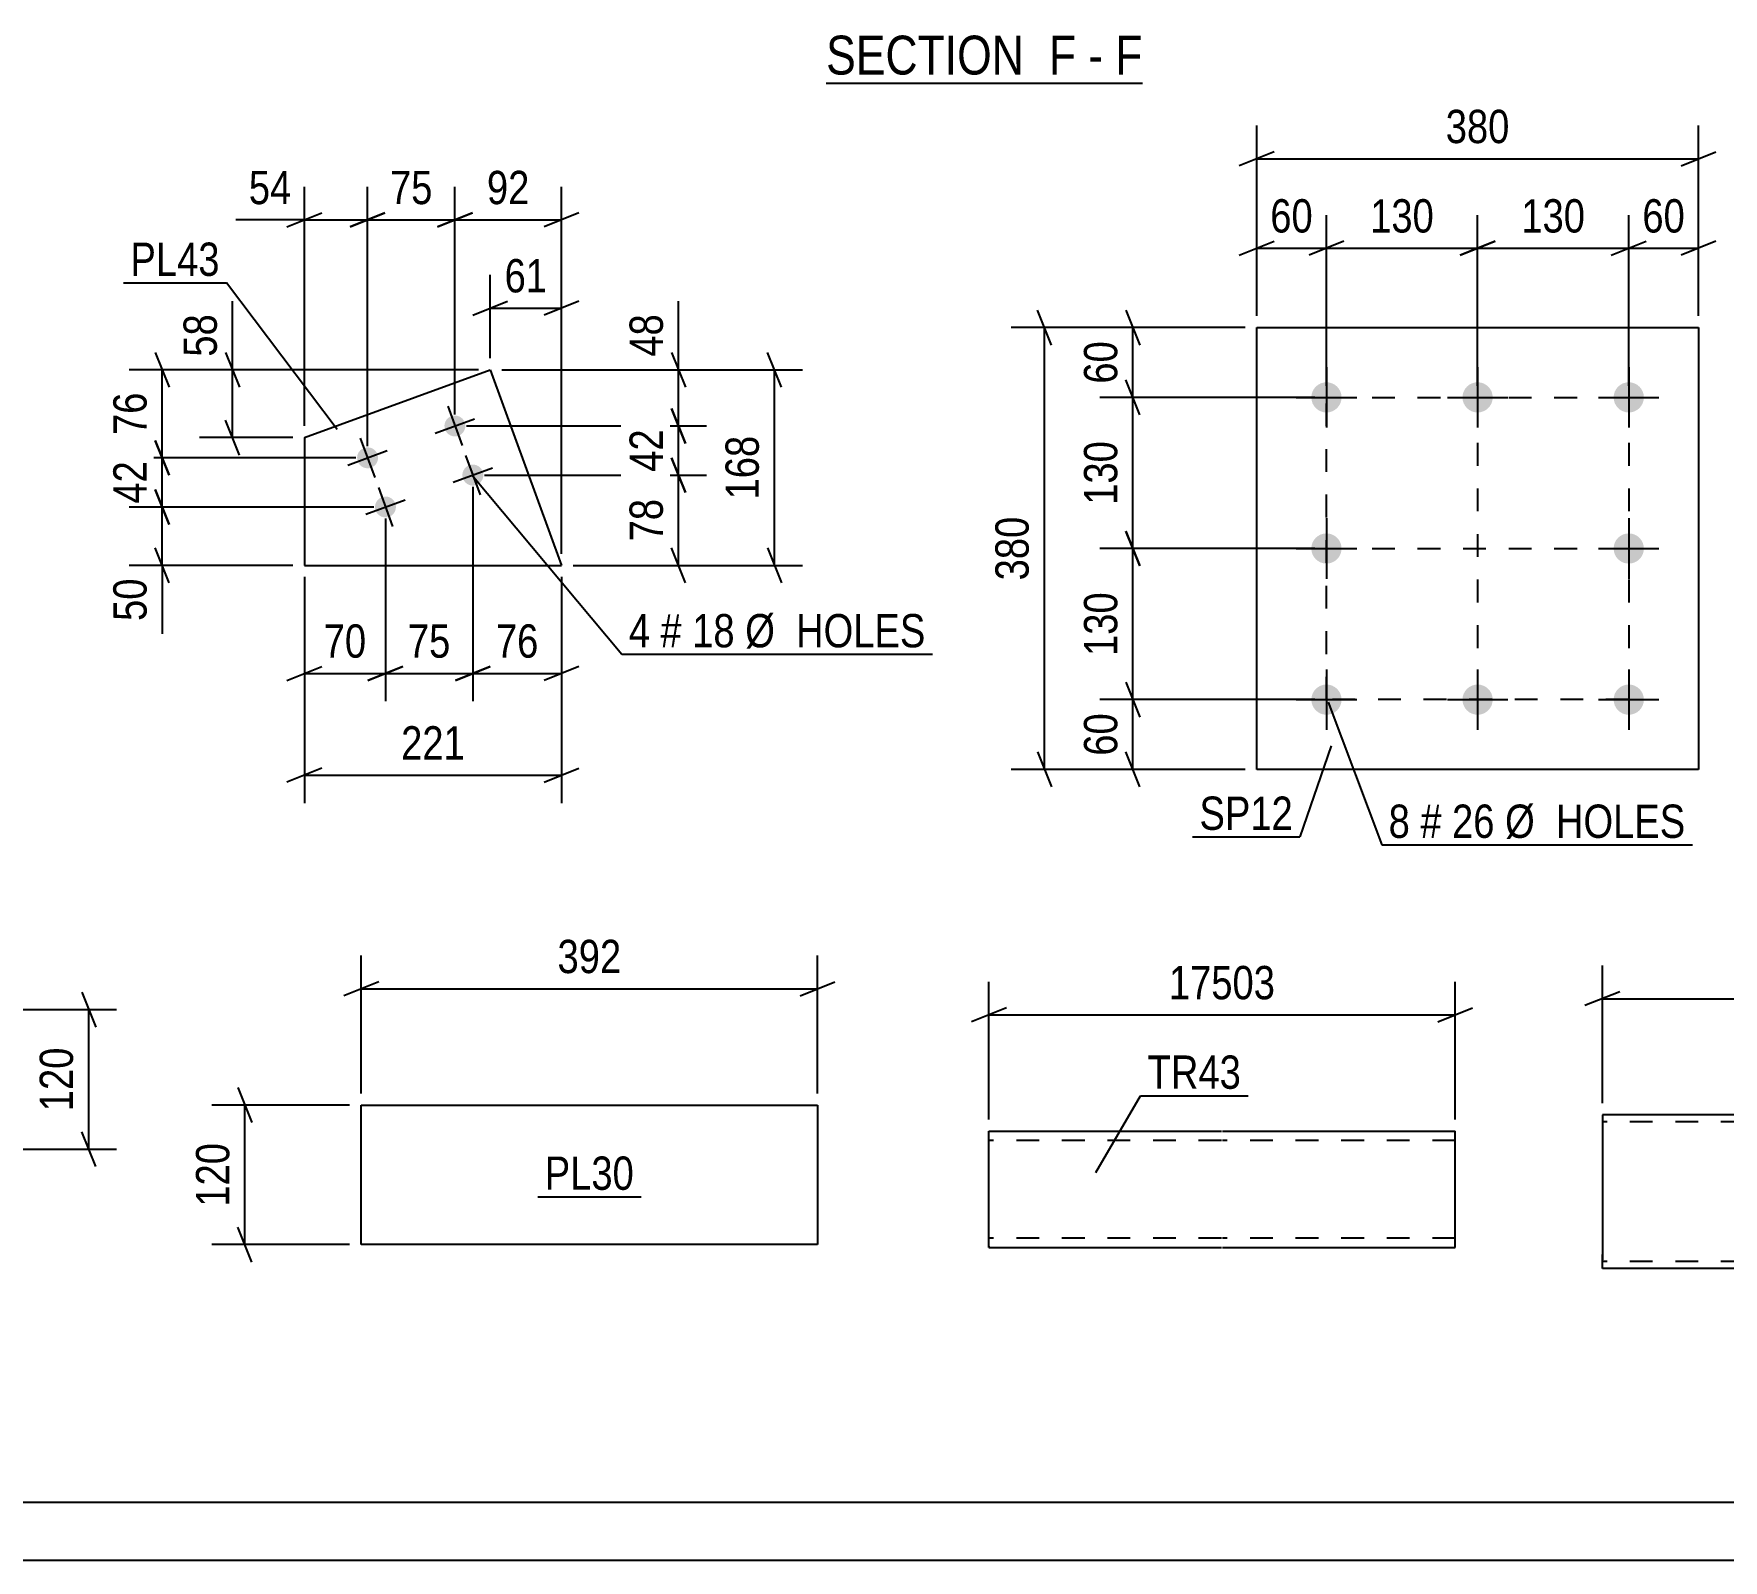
# Model space of a CAD drawing. Header units: millimetres. Extents: x 0 to 841, y 0 to 594.
# Drawn here: x 215.1 to 360.4, y 0 to 131.3 of the extents above; entities that cross this region are included whole.
import ezdxf

# ---------------------------------------------------------------- set-up
doc = ezdxf.new("R2010")
doc.units = ezdxf.units.MM
doc.linetypes.add('DXK_LINE_DOT2', pattern=[3.9198, 1.9599, -1.9599])
doc.styles.add('Arial Narrow', font='ARIALN.TTF', dxfattribs={"height": 0.2})

# ---------------------------------------------------------------- blocks, each defined once
blk = doc.blocks.new('Unknown-247305199-1135')
at = {"color": 5, "linetype": 'Continuous'}
for p, q in [((5, 5), (836, 5)), ((0, 0), (841, 0))]:
    blk.add_line(p, q, dxfattribs=at)
blk = doc.blocks.new('Unknown-247305199-17 - 3830')
at = {"color": 6, "linetype": 'Continuous'}
blk.add_line((283.22, 127.04), (310.43, 127.04), dxfattribs=at)
at = {"color": 0, "linetype": 'Continuous'}
for points in [[(301.33, 127.79), (301.33, 131.29), (283.22, 131.29), (283.22, 127.79)], [(304.72, 127.79), (304.72, 131.29), (302.38, 131.29), (302.38, 127.79)], [(307.04, 127.79), (307.04, 131.29), (305.77, 131.29), (305.77, 127.79)], [(310.43, 127.79), (310.43, 131.29), (308.09, 131.29), (308.09, 127.79)]]:
    blk.add_wipeout(points, dxfattribs=at)
at = {"color": 7, "linetype": 'Continuous', "style": 'Arial Narrow'}
for s, p in [('SECTION ', (283.22, 127.79)), ('F', (302.38, 127.79)), ('F', (308.09, 127.79)), ('-', (305.77, 127.79))]:
    blk.add_text(s, height=3.34, dxfattribs=at).set_placement(p)
blk = doc.blocks.new('Part-247305199-55881 - 55880')
at = {"color": 2, "linetype": 'Continuous'}
for p, q in [((243.24, 27.15), (243.24, 39.15)), ((243.24, 39.15), (282.48, 39.15)), ((282.48, 39.15), (282.48, 27.15)), ((282.48, 27.15), (243.24, 27.15))]:
    blk.add_line(p, q, dxfattribs=at)
blk = doc.blocks.new('Part-247305199-55929 - 55928')
at = {"color": 2, "linetype": 'Continuous'}
for p, q in [((320.25, 68.02), (320.25, 106.02)), ((320.25, 106.02), (358.25, 106.02)), ((358.25, 106.02), (358.25, 68.02)), ((358.25, 68.02), (320.25, 68.02))]:
    blk.add_line(p, q, dxfattribs=at)
blk = doc.blocks.new('Bolt-247305199-55930 - 55928')
at = {"linetype": 'Continuous'}
for points in [[(326.25, 101.32, -1), (326.25, 98.72, -1)], [(339.25, 101.32, -1), (339.25, 98.72, -1)], [(352.25, 101.32, -1), (352.25, 98.72, -1)], [(326.25, 88.32, -1), (326.25, 85.72, -1)], [(352.25, 88.32, -1), (352.25, 85.72, -1)], [(326.25, 75.32, -1), (326.25, 72.72, -1)], [(339.25, 75.32, -1), (339.25, 72.72, -1)], [(352.25, 75.32, -1), (352.25, 72.72, -1)]]:
    blk.add_hatch(color=1, dxfattribs=at).paths.add_polyline_path(points)
at = {"color": 1, "linetype": 'Continuous'}
for p, q in [((326.25, 102.62), (326.25, 97.42)), ((339.25, 102.62), (339.25, 97.42)), ((352.25, 102.62), (352.25, 97.42)), ((323.65, 100.02), (328.85, 100.02)), ((336.65, 100.02), (341.85, 100.02)), ((349.65, 100.02), (354.85, 100.02)), ((326.25, 89.62), (326.25, 84.42)), ((352.25, 89.62), (352.25, 84.42)), ((323.65, 87.02), (328.85, 87.02)), ((349.65, 87.02), (354.85, 87.02)), ((326.25, 76.62), (326.25, 71.42)), ((339.25, 76.62), (339.25, 71.42)), ((352.25, 76.62), (352.25, 71.42)), ((323.65, 74.02), (328.85, 74.02)), ((336.65, 74.02), (341.85, 74.02)), ((349.65, 74.02), (354.85, 74.02))]:
    blk.add_line(p, q, dxfattribs=at)
blk = doc.blocks.new('Part-247305199-56069 - 56068')
at = {"color": 2, "linetype": 'Continuous'}
for p, q in [((297.22, 26.9), (297.22, 36.9)), ((297.22, 36.9), (317.22, 36.9)), ((317.32, 36.9), (337.32, 36.9)), ((337.32, 26.9), (337.32, 36.9)), ((297.22, 26.9), (317.22, 26.9)), ((317.32, 26.9), (337.32, 26.9))]:
    blk.add_line(p, q, dxfattribs=at)
at = {"color": 7, "linetype": 'DXK_LINE_DOT2'}
for p, q in [((317.22, 36.1), (297.22, 36.1)), ((337.32, 36.1), (317.32, 36.1)), ((317.22, 27.7), (297.22, 27.7)), ((337.32, 27.7), (317.32, 27.7)), ((297.22, 27.02), (297.22, 26.9)), ((337.32, 26.9), (337.32, 27.02))]:
    blk.add_line(p, q, dxfattribs=at)
blk = doc.blocks.new('Part-247305199-56082 - 56081')
at = {"color": 2, "linetype": 'Continuous'}
for p, q in [((369.98, 38.3), (349.98, 38.3)), ((349.98, 38.3), (349.98, 26.3)), ((390.08, 38.3), (370.08, 38.3)), ((390.08, 38.3), (390.08, 25.1)), ((349.98, 25.45), (349.98, 26.3)), ((349.98, 25.19), (349.98, 25.45)), ((349.98, 25.1), (349.98, 25.19)), ((369.98, 25.1), (349.98, 25.1)), ((390.08, 25.1), (370.08, 25.1))]:
    blk.add_line(p, q, dxfattribs=at)
at = {"color": 7, "linetype": 'DXK_LINE_DOT2'}
for p, q in [((390.08, 38.21), (390.08, 38.3)), ((369.98, 37.7), (349.98, 37.7)), ((390.08, 37.7), (370.08, 37.7)), ((349.98, 25.75), (349.98, 26.3)), ((349.98, 26.3), (349.98, 25.84)), ((349.98, 25.7), (349.98, 25.75)), ((349.98, 25.7), (349.98, 25.75)), ((349.98, 25.45), (349.98, 25.75)), ((369.98, 25.7), (349.98, 25.7)), ((349.98, 25.19), (349.98, 25.1)), ((390.08, 25.7), (370.08, 25.7)), ((390.08, 25.7), (390.08, 25.75))]:
    blk.add_line(p, q, dxfattribs=at)
blk = doc.blocks.new('Bolt-247305199-56109 - 56107')
at = {"linetype": 'Continuous'}
for points in [[(252.14, 97.87, -1), (250.45, 97.25, -1)], [(244.63, 95.13, -1), (242.94, 94.51, -1)], [(253.69, 93.64, -1), (251.99, 93.03, -1)], [(246.17, 90.9, -1), (244.48, 90.28, -1)]]:
    blk.add_hatch(color=1, dxfattribs=at).paths.add_polyline_path(points)
at = {"color": 1, "linetype": 'Continuous'}
for p, q in [((250.68, 99.25), (251.91, 95.87)), ((249.61, 96.94), (252.99, 98.18)), ((243.16, 96.51), (244.4, 93.13)), ((242.09, 94.2), (245.47, 95.44)), ((252.22, 95.02), (253.46, 91.64)), ((251.15, 92.72), (254.53, 93.95)), ((244.71, 92.28), (245.94, 88.9)), ((243.63, 89.97), (247.02, 91.21))]:
    blk.add_line(p, q, dxfattribs=at)
blk = doc.blocks.new('Part-247305199-56108 - 56107')
at = {"color": 2, "linetype": 'Continuous'}
for p, q in [((238.35, 96.56), (254.33, 102.39)), ((254.33, 102.39), (260.46, 85.57)), ((238.35, 96.56), (238.35, 85.57)), ((238.35, 85.57), (260.46, 85.57))]:
    blk.add_line(p, q, dxfattribs=at)
blk = doc.blocks.new('Rectangle-247305199-58592 - 55928')
at = {"color": 1, "linetype": 'DXK_LINE_DOT2'}
blk.add_lwpolyline([(326.25, 100.02), (352.25, 100.02), (352.25, 74.02), (326.25, 74.02), (326.25, 100.02)], close=True, dxfattribs=at)
blk = doc.blocks.new('Line-247305199-58602 - 55928')
at = {"color": 1, "linetype": 'DXK_LINE_DOT2'}
blk.add_line((339.25, 100.02), (339.25, 74.02), dxfattribs=at)
blk = doc.blocks.new('Line-247305199-58609 - 55928')
at = {"color": 1, "linetype": 'DXK_LINE_DOT2'}
blk.add_line((326.25, 87.02), (352.25, 87.02), dxfattribs=at)
blk = doc.blocks.new('StraightDimension-247305199-56206 - 55888')
at = {"color": 7, "linetype": 'Continuous'}
for p, q in [((219.2, 48.86), (220.4, 45.86)), ((210.8, 47.36), (222.2, 47.36)), ((219.8, 35.36), (219.8, 47.36)), ((220.4, 33.86), (219.2, 36.86)), ((210.8, 35.36), (222.2, 35.36))]:
    blk.add_line(p, q, dxfattribs=at)
at = {"color": 0}
blk.add_wipeout([(219.05, 44.71), (214.85, 44.71), (214.85, 38.02), (219.05, 38.02)], dxfattribs=at)
at = {"color": 3, "style": 'Arial Narrow'}
blk.add_text('120', height=2.863, rotation=90.0002, dxfattribs=at).set_placement((218.45, 38.62))
blk = doc.blocks.new('StraightDimension-247305199-56202 - 55880')
at = {"color": 7, "linetype": 'Continuous'}
for p, q in [((243.24, 40.15), (243.24, 52)), ((282.48, 40.15), (282.48, 52)), ((244.74, 49.75), (241.74, 48.55)), ((280.98, 48.55), (283.98, 49.75)), ((243.24, 49.15), (282.48, 49.15))]:
    blk.add_line(p, q, dxfattribs=at)
at = {"color": 0}
blk.add_wipeout([(266.2, 49.9), (266.2, 54.1), (259.52, 54.1), (259.52, 49.9)], dxfattribs=at)
at = {"color": 3, "style": 'Arial Narrow'}
blk.add_text('392', height=2.863, dxfattribs=at).set_placement((260.12, 50.5))
blk = doc.blocks.new('StraightDimension-247305199-56198 - 55880')
at = {"color": 7, "linetype": 'Continuous'}
for p, q in [((232.64, 40.65), (233.84, 37.65)), ((242.24, 39.15), (230.39, 39.15)), ((233.24, 27.15), (233.24, 39.15)), ((233.84, 25.65), (232.64, 28.65)), ((242.24, 27.15), (230.39, 27.15))]:
    blk.add_line(p, q, dxfattribs=at)
at = {"color": 0}
blk.add_wipeout([(232.49, 36.49), (228.29, 36.49), (228.29, 29.81), (232.49, 29.81)], dxfattribs=at)
at = {"color": 3, "style": 'Arial Narrow'}
blk.add_text('120', height=2.863, rotation=90.0002, dxfattribs=at).set_placement((231.89, 30.41))
blk = doc.blocks.new('StraightDimension-247305199-56242 - 55928')
at = {"color": 7, "linetype": 'Continuous'}
for p, q in [((309.01, 107.52), (310.21, 104.52)), ((319.25, 106.02), (306.76, 106.02)), ((309.61, 100.02), (309.61, 106.02)), ((310.21, 98.52), (309.01, 101.52)), ((325.25, 100.02), (306.76, 100.02))]:
    blk.add_line(p, q, dxfattribs=at)
at = {"color": 0}
blk.add_wipeout([(308.86, 105.45), (304.66, 105.45), (304.66, 100.6), (308.86, 100.6)], dxfattribs=at)
at = {"color": 3, "style": 'Arial Narrow'}
blk.add_text('60', height=2.863, rotation=90.0002, dxfattribs=at).set_placement((308.26, 101.2))
blk = doc.blocks.new('StraightDimension-247305199-56243 - 55928')
at = {"color": 7, "linetype": 'Continuous'}
for p, q in [((310.21, 98.52), (309.01, 101.52)), ((325.25, 100.02), (306.76, 100.02)), ((309.61, 87.02), (309.61, 100.02)), ((309.01, 88.52), (310.21, 85.52)), ((325.25, 87.02), (306.76, 87.02))]:
    blk.add_line(p, q, dxfattribs=at)
at = {"color": 0}
blk.add_wipeout([(308.86, 96.87), (304.66, 96.87), (304.66, 90.18), (308.86, 90.18)], dxfattribs=at)
at = {"color": 3, "style": 'Arial Narrow'}
blk.add_text('130', height=2.863, rotation=90.0002, dxfattribs=at).set_placement((308.26, 90.78))
blk = doc.blocks.new('StraightDimension-247305199-56244 - 55928')
at = {"color": 7, "linetype": 'Continuous'}
for p, q in [((310.21, 85.52), (309.01, 88.52)), ((325.25, 87.02), (306.76, 87.02)), ((309.61, 74.02), (309.61, 87.02)), ((309.01, 75.52), (310.21, 72.52)), ((325.25, 74.02), (306.76, 74.02))]:
    blk.add_line(p, q, dxfattribs=at)
at = {"color": 0}
blk.add_wipeout([(308.86, 83.87), (304.66, 83.87), (304.66, 77.18), (308.86, 77.18)], dxfattribs=at)
at = {"color": 3, "style": 'Arial Narrow'}
blk.add_text('130', height=2.863, rotation=90.0002, dxfattribs=at).set_placement((308.26, 77.78))
blk = doc.blocks.new('StraightDimension-247305199-56245 - 55928')
at = {"color": 7, "linetype": 'Continuous'}
for p, q in [((309.01, 75.52), (310.21, 72.52)), ((325.25, 74.02), (306.76, 74.02)), ((309.61, 68.02), (309.61, 74.02)), ((310.21, 66.52), (309.01, 69.52)), ((319.25, 68.02), (306.76, 68.02))]:
    blk.add_line(p, q, dxfattribs=at)
at = {"color": 0}
blk.add_wipeout([(308.86, 73.45), (304.66, 73.45), (304.66, 68.6), (308.86, 68.6)], dxfattribs=at)
at = {"color": 3, "style": 'Arial Narrow'}
blk.add_text('60', height=2.863, rotation=90.0002, dxfattribs=at).set_placement((308.26, 69.2))
blk = doc.blocks.new('StraightDimension-247305199-56258 - 55928')
at = {"color": 7, "linetype": 'Continuous'}
for p, q in [((302.59, 104.52), (301.39, 107.52)), ((319.25, 106.02), (299.14, 106.02)), ((301.99, 68.02), (301.99, 106.02)), ((301.39, 69.52), (302.59, 66.52)), ((319.25, 68.02), (299.14, 68.02))]:
    blk.add_line(p, q, dxfattribs=at)
at = {"color": 0}
blk.add_wipeout([(301.24, 90.37), (297.04, 90.37), (297.04, 83.68), (301.24, 83.68)], dxfattribs=at)
at = {"color": 3, "style": 'Arial Narrow'}
blk.add_text('380', height=2.863, rotation=90.0002, dxfattribs=at).set_placement((300.64, 84.28))
blk = doc.blocks.new('StraightDimension-247305199-56262 - 55928')
at = {"color": 7, "linetype": 'Continuous'}
for p, q in [((352.25, 101.02), (352.25, 115.7)), ((358.25, 107.02), (358.25, 115.7)), ((350.75, 112.25), (353.75, 113.45)), ((359.75, 113.45), (356.75, 112.25)), ((352.25, 112.85), (358.25, 112.85))]:
    blk.add_line(p, q, dxfattribs=at)
at = {"color": 0}
blk.add_wipeout([(357.68, 113.6), (357.68, 117.8), (352.82, 117.8), (352.82, 113.6)], dxfattribs=at)
at = {"color": 3, "style": 'Arial Narrow'}
blk.add_text('60', height=2.863, dxfattribs=at).set_placement((353.42, 114.2))
blk = doc.blocks.new('StraightDimension-247305199-56263 - 55928')
at = {"color": 7, "linetype": 'Continuous'}
for p, q in [((339.25, 101.02), (339.25, 115.7)), ((352.25, 101.02), (352.25, 115.7)), ((340.75, 113.45), (337.75, 112.25)), ((350.75, 112.25), (353.75, 113.45)), ((339.25, 112.85), (352.25, 112.85))]:
    blk.add_line(p, q, dxfattribs=at)
at = {"color": 0}
blk.add_wipeout([(349.09, 113.6), (349.09, 117.8), (342.41, 117.8), (342.41, 113.6)], dxfattribs=at)
at = {"color": 3, "style": 'Arial Narrow'}
blk.add_text('130', height=2.863, dxfattribs=at).set_placement((343.01, 114.2))
blk = doc.blocks.new('StraightDimension-247305199-56264 - 55928')
at = {"color": 7, "linetype": 'Continuous'}
for p, q in [((326.25, 101.02), (326.25, 115.7)), ((339.25, 101.02), (339.25, 115.7)), ((327.75, 113.45), (324.75, 112.25)), ((337.75, 112.25), (340.75, 113.45)), ((326.25, 112.85), (339.25, 112.85))]:
    blk.add_line(p, q, dxfattribs=at)
at = {"color": 0}
blk.add_wipeout([(336.09, 113.6), (336.09, 117.8), (329.41, 117.8), (329.41, 113.6)], dxfattribs=at)
at = {"color": 3, "style": 'Arial Narrow'}
blk.add_text('130', height=2.863, dxfattribs=at).set_placement((330.01, 114.2))
blk = doc.blocks.new('StraightDimension-247305199-56265 - 55928')
at = {"color": 7, "linetype": 'Continuous'}
for p, q in [((320.25, 107.02), (320.25, 115.7)), ((326.25, 101.02), (326.25, 115.7)), ((318.75, 112.25), (321.75, 113.45)), ((327.75, 113.45), (324.75, 112.25)), ((320.25, 112.85), (326.25, 112.85))]:
    blk.add_line(p, q, dxfattribs=at)
at = {"color": 0}
blk.add_wipeout([(325.68, 113.6), (325.68, 117.8), (320.82, 117.8), (320.82, 113.6)], dxfattribs=at)
at = {"color": 3, "style": 'Arial Narrow'}
blk.add_text('60', height=2.863, dxfattribs=at).set_placement((321.42, 114.2))
blk = doc.blocks.new('StraightDimension-247305199-56278 - 55928')
at = {"color": 7, "linetype": 'Continuous'}
for p, q in [((320.25, 107.02), (320.25, 123.39)), ((358.25, 107.02), (358.25, 123.39)), ((321.75, 121.14), (318.75, 119.94)), ((356.75, 119.94), (359.75, 121.14)), ((320.25, 120.54), (358.25, 120.54))]:
    blk.add_line(p, q, dxfattribs=at)
at = {"color": 0}
blk.add_wipeout([(342.59, 121.29), (342.59, 125.49), (335.91, 125.49), (335.91, 121.29)], dxfattribs=at)
at = {"color": 3, "style": 'Arial Narrow'}
blk.add_text('380', height=2.863, dxfattribs=at).set_placement((336.51, 121.89))
blk = doc.blocks.new('StraightDimension-247305199-56366 - 56068')
at = {"color": 7, "linetype": 'Continuous'}
for p, q in [((297.22, 37.9), (297.22, 49.75)), ((337.32, 37.9), (337.32, 49.75)), ((298.72, 47.5), (295.72, 46.3)), ((297.22, 46.9), (337.32, 46.9)), ((335.82, 46.3), (338.82, 47.5))]:
    blk.add_line(p, q, dxfattribs=at)
at = {"color": 0}
blk.add_wipeout([(322.44, 47.65), (322.44, 51.85), (312.1, 51.85), (312.1, 47.65)], dxfattribs=at)
at = {"color": 3, "style": 'Arial Narrow'}
blk.add_text('17503', height=2.863, dxfattribs=at).set_placement((312.7, 48.25))
blk = doc.blocks.new('StraightDimension-247305199-56370 - 56081')
at = {"color": 7, "linetype": 'Continuous'}
for p, q in [((349.98, 39.3), (349.98, 51.15)), ((390.08, 39.3), (390.08, 51.15)), ((351.48, 48.9), (348.48, 47.7)), ((349.98, 48.3), (390.08, 48.3)), ((388.58, 47.7), (391.58, 48.9))]:
    blk.add_line(p, q, dxfattribs=at)
at = {"color": 0}
blk.add_wipeout([(375.2, 49.05), (375.2, 53.25), (364.86, 53.25), (364.86, 49.05)], dxfattribs=at)
at = {"color": 3, "style": 'Arial Narrow'}
blk.add_text('17635', height=2.863, dxfattribs=at).set_placement((365.46, 49.65))
blk = doc.blocks.new('StraightDimension-247305199-58520 - 56107')
at = {"color": 7, "linetype": 'Continuous'}
for p, q in [((269.93, 94.83), (271.13, 91.83)), ((253.84, 93.33), (272.93, 93.33)), ((270.53, 85.57), (270.53, 93.33)), ((271.13, 84.07), (269.93, 87.07)), ((261.46, 85.57), (272.93, 85.57))]:
    blk.add_line(p, q, dxfattribs=at)
at = {"color": 0}
blk.add_wipeout([(269.78, 91.88), (265.58, 91.88), (265.58, 87.03), (269.78, 87.03)], dxfattribs=at)
at = {"color": 3, "style": 'Arial Narrow'}
blk.add_text('78', height=2.863, rotation=90.0002, dxfattribs=at).set_placement((269.18, 87.63))
blk = doc.blocks.new('StraightDimension-247305199-56578 - 56107')
at = {"color": 7, "linetype": 'Continuous'}
for p, q in [((238.35, 84.57), (238.35, 65.12)), ((260.46, 84.57), (260.46, 65.12)), ((239.85, 68.12), (236.85, 66.92)), ((238.35, 67.52), (260.46, 67.52)), ((258.96, 66.92), (261.96, 68.12))]:
    blk.add_line(p, q, dxfattribs=at)
at = {"color": 0}
blk.add_wipeout([(252.75, 68.27), (252.75, 72.47), (246.07, 72.47), (246.07, 68.27)], dxfattribs=at)
at = {"color": 3, "style": 'Arial Narrow'}
blk.add_text('221', height=2.863, dxfattribs=at).set_placement((246.67, 68.87))
blk = doc.blocks.new('StraightDimension-247305199-56588 - 56107')
at = {"color": 7, "linetype": 'Continuous'}
for p, q in [((279.38, 100.89), (278.18, 103.89)), ((255.33, 102.39), (281.18, 102.39)), ((278.78, 85.57), (278.78, 102.39)), ((278.18, 87.07), (279.38, 84.07)), ((261.46, 85.57), (281.18, 85.57))]:
    blk.add_line(p, q, dxfattribs=at)
at = {"color": 0}
blk.add_wipeout([(278.03, 97.33), (273.83, 97.33), (273.83, 90.64), (278.03, 90.64)], dxfattribs=at)
at = {"color": 3, "style": 'Arial Narrow'}
blk.add_text('168', height=2.863, rotation=90.0002, dxfattribs=at).set_placement((277.43, 91.24))
blk = doc.blocks.new('StraightDimension-247305199-56574 - 56107')
at = {"color": 7, "linetype": 'Continuous'}
for p, q in [((254.33, 103.39), (254.33, 110.55)), ((260.46, 86.57), (260.46, 110.55)), ((252.83, 107.1), (255.83, 108.3)), ((254.33, 107.7), (260.46, 107.7)), ((261.96, 108.3), (258.96, 107.1))]:
    blk.add_line(p, q, dxfattribs=at)
at = {"color": 0}
blk.add_wipeout([(259.82, 108.45), (259.82, 112.65), (254.97, 112.65), (254.97, 108.45)], dxfattribs=at)
at = {"color": 3, "style": 'Arial Narrow'}
blk.add_text('61', height=2.863, dxfattribs=at).set_placement((255.57, 109.05))
blk = doc.blocks.new('StraightDimension-247305199-56582 - 56107')
at = {"color": 7, "linetype": 'Continuous'}
for p, q in [((232.17, 102.39), (232.17, 108.3)), ((232.17, 102.39), (232.17, 108.3)), ((231.57, 103.89), (232.77, 100.89)), ((253.33, 102.39), (229.32, 102.39)), ((232.17, 96.56), (232.17, 102.39)), ((232.77, 95.06), (231.57, 98.06)), ((237.35, 96.56), (229.32, 96.56))]:
    blk.add_line(p, q, dxfattribs=at)
at = {"color": 0}
blk.add_wipeout([(231.42, 107.77), (227.22, 107.77), (227.22, 102.92), (231.42, 102.92)], dxfattribs=at)
at = {"color": 3, "style": 'Arial Narrow'}
blk.add_text('58', height=2.863, rotation=90.0002, dxfattribs=at).set_placement((230.82, 103.52))
blk = doc.blocks.new('StraightDimension-247305199-56612 - 56107')
at = {"color": 7, "linetype": 'Continuous'}
for p, q in [((225.53, 103.89), (226.73, 100.89)), ((253.33, 102.39), (223.28, 102.39)), ((226.13, 94.82), (226.13, 102.39)), ((226.73, 93.32), (225.53, 96.32)), ((242.78, 94.82), (223.28, 94.82))]:
    blk.add_line(p, q, dxfattribs=at)
at = {"color": 0}
blk.add_wipeout([(225.38, 101.03), (221.18, 101.03), (221.18, 96.18), (225.38, 96.18)], dxfattribs=at)
at = {"color": 3, "style": 'Arial Narrow'}
blk.add_text('76', height=2.863, rotation=90.0002, dxfattribs=at).set_placement((224.78, 96.78))
blk = doc.blocks.new('StraightDimension-247305199-56613 - 56107')
at = {"color": 7, "linetype": 'Continuous'}
for p, q in [((225.53, 96.32), (226.73, 93.32)), ((242.78, 94.82), (223.28, 94.82)), ((226.13, 90.59), (226.13, 94.82)), ((226.73, 89.09), (225.53, 92.09)), ((244.32, 90.59), (223.28, 90.59))]:
    blk.add_line(p, q, dxfattribs=at)
at = {"color": 0}
blk.add_wipeout([(225.38, 95.13), (221.18, 95.13), (221.18, 90.28), (225.38, 90.28)], dxfattribs=at)
at = {"color": 3, "style": 'Arial Narrow'}
blk.add_text('42', height=2.863, rotation=90.0002, dxfattribs=at).set_placement((224.78, 90.88))
blk = doc.blocks.new('StraightDimension-247305199-56614 - 56107')
at = {"color": 7, "linetype": 'Continuous'}
for p, q in [((225.53, 92.09), (226.73, 89.09)), ((244.32, 90.59), (223.28, 90.59)), ((226.13, 85.57), (226.13, 90.59)), ((226.73, 84.07), (225.53, 87.07)), ((237.35, 85.57), (223.28, 85.57)), ((226.13, 85.57), (226.13, 79.67)), ((226.13, 85.57), (226.13, 79.67))]:
    blk.add_line(p, q, dxfattribs=at)
at = {"color": 0}
blk.add_wipeout([(225.38, 85.05), (221.18, 85.05), (221.18, 80.19), (225.38, 80.19)], dxfattribs=at)
at = {"color": 3, "style": 'Arial Narrow'}
blk.add_text('50', height=2.863, rotation=90.0002, dxfattribs=at).set_placement((224.78, 80.79))
blk = doc.blocks.new('StraightDimension-247305199-58487 - 56107')
at = {"color": 7, "linetype": 'Continuous'}
for p, q in [((251.3, 98.56), (251.3, 118.14)), ((260.46, 86.57), (260.46, 118.14)), ((249.8, 114.69), (252.8, 115.89)), ((251.3, 115.29), (260.46, 115.29)), ((261.96, 115.89), (258.96, 114.69))]:
    blk.add_line(p, q, dxfattribs=at)
at = {"color": 0}
blk.add_wipeout([(258.31, 116.04), (258.31, 120.24), (253.45, 120.24), (253.45, 116.04)], dxfattribs=at)
at = {"color": 3, "style": 'Arial Narrow'}
blk.add_text('92', height=2.863, dxfattribs=at).set_placement((254.05, 116.64))
blk = doc.blocks.new('StraightDimension-247305199-58488 - 56107')
at = {"color": 7, "linetype": 'Continuous'}
for p, q in [((243.78, 95.82), (243.78, 118.14)), ((251.3, 98.56), (251.3, 118.14)), ((242.28, 114.69), (245.28, 115.89)), ((243.78, 115.29), (251.3, 115.29)), ((252.8, 115.89), (249.8, 114.69))]:
    blk.add_line(p, q, dxfattribs=at)
at = {"color": 0}
blk.add_wipeout([(249.97, 116.04), (249.97, 120.24), (245.11, 120.24), (245.11, 116.04)], dxfattribs=at)
at = {"color": 3, "style": 'Arial Narrow'}
blk.add_text('75', height=2.863, dxfattribs=at).set_placement((245.71, 116.64))
blk = doc.blocks.new('StraightDimension-247305199-58489 - 56107')
at = {"color": 7, "linetype": 'Continuous'}
for p, q in [((238.35, 97.56), (238.35, 118.14)), ((243.78, 95.82), (243.78, 118.14)), ((238.35, 115.29), (232.45, 115.29)), ((238.35, 115.29), (232.45, 115.29)), ((236.85, 114.69), (239.85, 115.89)), ((238.35, 115.29), (243.78, 115.29)), ((245.28, 115.89), (242.28, 114.69))]:
    blk.add_line(p, q, dxfattribs=at)
at = {"color": 0}
blk.add_wipeout([(237.83, 116.04), (237.83, 120.24), (232.97, 120.24), (232.97, 116.04)], dxfattribs=at)
at = {"color": 3, "style": 'Arial Narrow'}
blk.add_text('54', height=2.863, dxfattribs=at).set_placement((233.57, 116.64))
blk = doc.blocks.new('StraightDimension-247305199-58518 - 56107')
at = {"color": 7, "linetype": 'Continuous'}
for p, q in [((270.53, 102.39), (270.53, 108.3)), ((270.53, 102.39), (270.53, 108.3)), ((269.93, 103.89), (271.13, 100.89)), ((255.33, 102.39), (272.93, 102.39)), ((270.53, 97.56), (270.53, 102.39)), ((271.13, 96.06), (269.93, 99.06)), ((252.3, 97.56), (272.93, 97.56))]:
    blk.add_line(p, q, dxfattribs=at)
at = {"color": 0}
blk.add_wipeout([(269.78, 107.77), (265.58, 107.77), (265.58, 102.92), (269.78, 102.92)], dxfattribs=at)
at = {"color": 3, "style": 'Arial Narrow'}
blk.add_text('48', height=2.863, rotation=90.0002, dxfattribs=at).set_placement((269.18, 103.52))
blk = doc.blocks.new('StraightDimension-247305199-58519 - 56107')
at = {"color": 7, "linetype": 'Continuous'}
for p, q in [((269.93, 99.06), (271.13, 96.06)), ((252.3, 97.56), (272.93, 97.56)), ((270.53, 93.33), (270.53, 97.56)), ((271.13, 91.83), (269.93, 94.83)), ((253.84, 93.33), (272.93, 93.33))]:
    blk.add_line(p, q, dxfattribs=at)
at = {"color": 0}
blk.add_wipeout([(269.78, 97.88), (265.58, 97.88), (265.58, 93.02), (269.78, 93.02)], dxfattribs=at)
at = {"color": 3, "style": 'Arial Narrow'}
blk.add_text('42', height=2.863, rotation=90.0002, dxfattribs=at).set_placement((269.18, 93.62))
blk = doc.blocks.new('StraightDimension-247305199-58556 - 56107')
at = {"color": 7, "linetype": 'Continuous'}
for p, q in [((252.84, 92.33), (252.84, 73.88)), ((260.46, 84.57), (260.46, 73.88)), ((251.34, 75.68), (254.34, 76.88)), ((252.84, 76.28), (260.46, 76.28)), ((261.96, 76.88), (258.96, 75.68))]:
    blk.add_line(p, q, dxfattribs=at)
at = {"color": 0}
blk.add_wipeout([(259.08, 77.03), (259.08, 81.23), (254.22, 81.23), (254.22, 77.03)], dxfattribs=at)
at = {"color": 3, "style": 'Arial Narrow'}
blk.add_text('76', height=2.863, dxfattribs=at).set_placement((254.82, 77.63))
blk = doc.blocks.new('StraightDimension-247305199-58557 - 56107')
at = {"color": 7, "linetype": 'Continuous'}
for p, q in [((252.84, 92.33), (252.84, 73.88)), ((245.32, 89.59), (245.32, 73.88)), ((243.82, 75.68), (246.82, 76.88)), ((245.32, 76.28), (252.84, 76.28)), ((254.34, 76.88), (251.34, 75.68))]:
    blk.add_line(p, q, dxfattribs=at)
at = {"color": 0}
blk.add_wipeout([(251.51, 77.03), (251.51, 81.23), (246.65, 81.23), (246.65, 77.03)], dxfattribs=at)
at = {"color": 3, "style": 'Arial Narrow'}
blk.add_text('75', height=2.863, dxfattribs=at).set_placement((247.25, 77.63))
blk = doc.blocks.new('StraightDimension-247305199-58558 - 56107')
at = {"color": 7, "linetype": 'Continuous'}
for p, q in [((245.32, 89.59), (245.32, 73.88)), ((238.35, 84.57), (238.35, 73.88)), ((236.85, 75.68), (239.85, 76.88)), ((238.35, 76.28), (245.32, 76.28)), ((246.82, 76.88), (243.82, 75.68))]:
    blk.add_line(p, q, dxfattribs=at)
at = {"color": 0}
blk.add_wipeout([(244.27, 77.03), (244.27, 81.23), (239.41, 81.23), (239.41, 77.03)], dxfattribs=at)
at = {"color": 3, "style": 'Arial Narrow'}
blk.add_text('70', height=2.863, dxfattribs=at).set_placement((240.01, 77.63))
blk = doc.blocks.new('Mark-247305199-56704 - 55880')
at = {"color": 0}
blk.add_wipeout([(266.7, 31.86), (266.7, 34.86), (259.02, 34.86), (259.02, 31.86)], dxfattribs=at)
blk.add_wipeout([(266.7, 31.86), (266.7, 34.86), (259.02, 34.86), (259.02, 31.86)], dxfattribs=at)
at = {"color": 30, "linetype": 'Continuous'}
blk.add_line((258.42, 31.26), (267.3, 31.26), dxfattribs=at)
at = {"color": 3, "style": 'Arial Narrow'}
blk.add_text('PL30', height=2.863, dxfattribs=at).set_placement((259.02, 31.86))
blk = doc.blocks.new('Mark-247305199-56719 - 55928')
at = {"color": 0}
for points in [[(333.43, 62.13), (333.43, 65.13), (331.6, 65.13), (331.6, 62.13)], [(336.15, 62.13), (336.15, 65.13), (334.33, 65.13), (334.33, 62.13)], [(340.71, 62.13), (340.71, 65.13), (337.05, 65.13), (337.05, 62.13)], [(357.14, 62.13), (357.14, 65.13), (341.61, 65.13), (341.61, 62.13)]]:
    blk.add_wipeout(points, dxfattribs=at)
for points in [[(333.43, 62.13), (333.43, 65.13), (331.6, 65.13), (331.6, 62.13)], [(336.15, 62.13), (336.15, 65.13), (334.33, 65.13), (334.33, 62.13)], [(340.71, 62.13), (340.71, 65.13), (337.05, 65.13), (337.05, 62.13)], [(357.14, 62.13), (357.14, 65.13), (341.61, 65.13), (341.61, 62.13)]]:
    blk.add_wipeout(points, dxfattribs=at)
at = {"color": 7, "linetype": 'Continuous'}
for p, q in [((326.41, 73.8), (331, 61.53)), ((331, 61.53), (357.74, 61.53))]:
    blk.add_line(p, q, dxfattribs=at)
at = {"color": 3, "style": 'Arial Narrow'}
for s, height, p in [('8', 2.86, (331.6, 62.13)), ('#', 2.86, (334.33, 62.13)), ('26', 2.863, (337.05, 62.13)), ('Ø  HOLES', 2.863, (341.61, 62.13))]:
    blk.add_text(s, height=height, dxfattribs=at).set_placement(p)
blk = doc.blocks.new('Mark-247305199-58581 - 55928')
at = {"color": 0}
blk.add_wipeout([(323.37, 62.82), (323.37, 65.82), (315.33, 65.82), (315.33, 62.82)], dxfattribs=at)
blk.add_wipeout([(323.37, 62.82), (323.37, 65.82), (315.33, 65.82), (315.33, 62.82)], dxfattribs=at)
at = {"color": 30, "linetype": 'Continuous'}
for p in [(326.66, 70.05), (314.73, 62.22)]:
    blk.add_line(p, (323.97, 62.22), dxfattribs=at)
at = {"color": 3, "style": 'Arial Narrow'}
blk.add_text('SP12', height=2.863, dxfattribs=at).set_placement((315.33, 62.82))
blk = doc.blocks.new('Mark-247305199-56743 - 56068')
at = {"color": 0}
blk.add_wipeout([(318.91, 40.55), (318.91, 43.55), (310.87, 43.55), (310.87, 40.55)], dxfattribs=at)
blk.add_wipeout([(318.91, 40.55), (318.91, 43.55), (310.87, 43.55), (310.87, 40.55)], dxfattribs=at)
at = {"color": 30, "linetype": 'Continuous'}
for p, q in [((306.42, 33.34), (310.27, 39.95)), ((310.27, 39.95), (319.51, 39.95))]:
    blk.add_line(p, q, dxfattribs=at)
at = {"color": 3, "style": 'Arial Narrow'}
blk.add_text('TR43', height=2.863, dxfattribs=at).set_placement((310.87, 40.55))
blk = doc.blocks.new('Mark-247305199-56759 - 56107')
at = {"color": 0}
for points in [[(268.07, 78.52), (268.07, 81.52), (266.25, 81.52), (266.25, 78.52)], [(270.8, 78.52), (270.8, 81.52), (268.97, 81.52), (268.97, 78.52)], [(275.36, 78.52), (275.36, 81.52), (271.7, 81.52), (271.7, 78.52)], [(291.78, 78.52), (291.78, 81.52), (276.26, 81.52), (276.26, 78.52)]]:
    blk.add_wipeout(points, dxfattribs=at)
for points in [[(268.07, 78.52), (268.07, 81.52), (266.25, 81.52), (266.25, 78.52)], [(270.8, 78.52), (270.8, 81.52), (268.97, 81.52), (268.97, 78.52)], [(275.36, 78.52), (275.36, 81.52), (271.7, 81.52), (271.7, 78.52)], [(291.78, 78.52), (291.78, 81.52), (276.26, 81.52), (276.26, 78.52)]]:
    blk.add_wipeout(points, dxfattribs=at)
at = {"color": 7, "linetype": 'Continuous'}
for p, q in [((252.74, 93.35), (265.65, 77.92)), ((265.65, 77.92), (292.38, 77.92))]:
    blk.add_line(p, q, dxfattribs=at)
at = {"color": 3, "style": 'Arial Narrow'}
for s, height, p in [('4', 2.86, (266.25, 78.52)), ('18', 2.863, (271.7, 78.52)), ('Ø  HOLES', 2.863, (276.26, 78.52)), ('#', 2.86, (268.97, 78.52))]:
    blk.add_text(s, height=height, dxfattribs=at).set_placement(p)
blk = doc.blocks.new('Mark-247305199-56756 - 56107')
at = {"color": 0}
blk.add_wipeout([(231.06, 110.47), (231.06, 113.47), (223.39, 113.47), (223.39, 110.47)], dxfattribs=at)
blk.add_wipeout([(231.06, 110.47), (231.06, 113.47), (223.39, 113.47), (223.39, 110.47)], dxfattribs=at)
at = {"color": 30, "linetype": 'Continuous'}
for p in [(222.79, 109.87), (241.16, 97.26)]:
    blk.add_line(p, (231.66, 109.87), dxfattribs=at)
at = {"color": 3, "style": 'Arial Narrow'}
blk.add_text('PL43', height=2.863, dxfattribs=at).set_placement((223.39, 110.47))

msp = doc.modelspace()

# ---------------------------------------------------------------- block references
for name in ['Unknown-247305199-1135', 'Part-247305199-55929 - 55928', 'Part-247305199-56108 - 56107', 'Bolt-247305199-55930 - 55928', 'Bolt-247305199-56109 - 56107', 'Rectangle-247305199-58592 - 55928', 'Line-247305199-58602 - 55928', 'Line-247305199-58609 - 55928', 'Part-247305199-55881 - 55880', 'Part-247305199-56082 - 56081', 'Part-247305199-56069 - 56068']:
    msp.add_blockref(name, (0, 0))

# ---------------------------------------------------------------- next in the draw order: block references
for name in ['Unknown-247305199-17 - 3830', 'StraightDimension-247305199-56262 - 55928', 'StraightDimension-247305199-56242 - 55928', 'StraightDimension-247305199-58520 - 56107', 'Mark-247305199-56719 - 55928', 'StraightDimension-247305199-56202 - 55880', 'StraightDimension-247305199-56370 - 56081', 'StraightDimension-247305199-56366 - 56068', 'StraightDimension-247305199-56206 - 55888', 'Mark-247305199-56704 - 55880']:
    msp.add_blockref(name, (0, 0))

# ---------------------------------------------------------------- next in the draw order: block references
for name in ['StraightDimension-247305199-56263 - 55928', 'StraightDimension-247305199-56243 - 55928', 'StraightDimension-247305199-56578 - 56107', 'Mark-247305199-56743 - 56068', 'StraightDimension-247305199-56198 - 55880']:
    msp.add_blockref(name, (0, 0))

# ---------------------------------------------------------------- next in the draw order: block references
for name in ['StraightDimension-247305199-56264 - 55928', 'StraightDimension-247305199-56588 - 56107', 'StraightDimension-247305199-56244 - 55928']:
    msp.add_blockref(name, (0, 0))

# ---------------------------------------------------------------- next in the draw order: block references
for name in ['StraightDimension-247305199-56574 - 56107', 'StraightDimension-247305199-56245 - 55928']:
    msp.add_blockref(name, (0, 0))

# ---------------------------------------------------------------- next in the draw order: block references
for name in ['StraightDimension-247305199-56582 - 56107', 'StraightDimension-247305199-56258 - 55928']:
    msp.add_blockref(name, (0, 0))

# ---------------------------------------------------------------- next in the draw order: block references
for name in ['StraightDimension-247305199-56265 - 55928', 'StraightDimension-247305199-56612 - 56107', 'Mark-247305199-58581 - 55928']:
    msp.add_blockref(name, (0, 0))

# ---------------------------------------------------------------- next in the draw order: block references
for name in ['StraightDimension-247305199-56278 - 55928', 'StraightDimension-247305199-58487 - 56107', 'StraightDimension-247305199-56613 - 56107']:
    msp.add_blockref(name, (0, 0))

# ---------------------------------------------------------------- next in the draw order: block references
for name in ['StraightDimension-247305199-58488 - 56107', 'StraightDimension-247305199-56614 - 56107']:
    msp.add_blockref(name, (0, 0))

# ---------------------------------------------------------------- next in the draw order: block references
for name in ['StraightDimension-247305199-58489 - 56107', 'StraightDimension-247305199-58518 - 56107']:
    msp.add_blockref(name, (0, 0))

# ---------------------------------------------------------------- next in the draw order: block references
for name in ['Mark-247305199-56756 - 56107', 'StraightDimension-247305199-58519 - 56107']:
    msp.add_blockref(name, (0, 0))

# ---------------------------------------------------------------- next in the draw order: block references
msp.add_blockref('StraightDimension-247305199-58556 - 56107', (0, 0))

# ---------------------------------------------------------------- next in the draw order: block references
msp.add_blockref('StraightDimension-247305199-58557 - 56107', (0, 0))

# ---------------------------------------------------------------- next in the draw order: block references
for name in ['Mark-247305199-56759 - 56107', 'StraightDimension-247305199-58558 - 56107']:
    msp.add_blockref(name, (0, 0))

doc.saveas('drawing.dxf')
